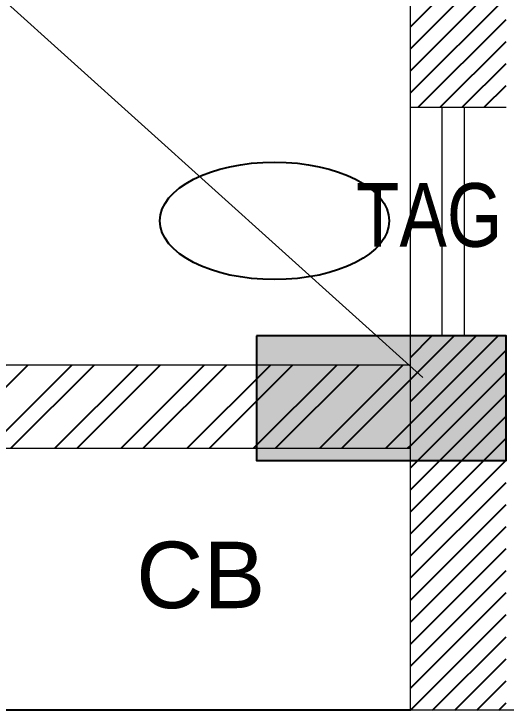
# Model space of a CAD drawing. Header units: millimetres. Extents: x 1255966 to 1543449, y 318653 to 465396.
# Drawn here: x 1409162 to 1410346, y 413789 to 415463 of the extents above; entities that cross this region are included whole.
import ezdxf
from ezdxf.enums import TextEntityAlignment as Align

# ---------------------------------------------------------------- set-up
doc = ezdxf.new("R2010")
doc.units = ezdxf.units.MM
doc.header["$LTSCALE"] = 500
doc.header["$MEASUREMENT"] = 0
doc.linetypes.add('HIDDEN', pattern=[0.375, 0.25, -0.125])
for name, color, linetype in [('AHC-A-FURNITURE', 2, 'Continuous'), ('FURNITURE', 251, 'Continuous'), ('TEXT-RM NAME', 6, 'Continuous'), ('TOWER AREA COLUMN.', 6, 'Continuous')]:
    doc.layers.add(name, color=color, linetype=linetype)
for name, color, linetype, lineweight in [('TILE', 252, 'Continuous', 13), ('TOWER COL HATCH', 253, 'Continuous', 20), ('Wall', 2, 'Continuous', 15), ('WIN', 144, 'Continuous', 15)]:
    doc.layers.add(name, color=color, linetype=linetype, lineweight=lineweight)
doc.styles.get("Standard").update_dxf_attribs({"font": 'arial.ttf'})

msp = doc.modelspace()

# ---------------------------------------------------------------- hatches: boundary and pattern name
at = {"layer": 'AHC-A-FURNITURE', "ltscale": 50, "true_color": 0xff0000}
h = msp.add_hatch(dxfattribs=at)
h.set_pattern_fill('ANSI31', color=1, scale=300)
h.set_pattern_definition([(45, (1157523.658, 723982.806), (-26.5165043, 26.5165043), [])])
h.paths.add_polyline_path([(1410115.6, 416088.9), (1410345.6, 416088.9), (1410345.6, 415238.9), (1410115.6, 415238.9)])
h.paths.add_polyline_path([(1410115.6, 414688.9), (1410345.6, 414688.9), (1410345.6, 413788.9), (1410115.6, 413788.9)])
at = {"layer": 'AHC-A-FURNITURE', "ltscale": 50, "true_color": 0x5b5b5b}
h = msp.add_hatch(dxfattribs=at)
h.set_pattern_fill('ANSI32', color=251, scale=300)
h.set_pattern_definition([(45, (1157523.66, 723982.81), (-79.549513, 79.549513), []), (45, (1157576.69, 723982.81), (-79.549513, 79.549513), [])])
h.paths.add_polyline_path([(1407020.6, 414618.9), (1410115.6, 414618.9), (1410115.6, 414418.9), (1407020.6, 414418.9)])
at = {"layer": 'TOWER COL HATCH'}
h = msp.add_hatch(color=253, dxfattribs=at)
h.dxf.hatch_style = 1
h.paths.add_polyline_path([(1409745.6, 414688.9), (1409745.6, 414388.9), (1410345.6, 414388.9), (1410345.6, 414688.9)])

# ---------------------------------------------------------------- linework, layer by layer
at = {"linetype": 'Continuous'}
msp.add_ellipse((1409789, 414965.7), major_axis=(-275.7, 0), ratio=0.512885, dxfattribs=at)
at = {"layer": 'FURNITURE'}
msp.add_line((1410115.6, 413788.9), (1408930.6, 413788.9), dxfattribs=at)
at = {"layer": 'TILE', "linetype": 'HIDDEN', "ltscale": 45}
msp.add_line((1410145.6, 414588.9), (1406595.6, 417788.9), dxfattribs=at)
at = {"layer": 'TOWER AREA COLUMN.'}
msp.add_lwpolyline([(1409745.6, 414688.9), (1409745.6, 414388.9), (1410345.6, 414388.9), (1410345.6, 414688.9)], close=True, dxfattribs=at)
at = {"layer": 'Wall'}
for p, q in [((1410115.6, 415238.9), (1410115.6, 416288.9)), ((1410115.6, 415238.9), (1410345.6, 415238.9, 0)), ((1410115.6, 413788.9), (1410115.6, 414688.9)), ((1410115.6, 414688.9), (1410345.6, 414688.9)), ((1410115.6, 414618.9), (1407020.6, 414618.9)), ((1407020.6, 414418.9), (1410115.6, 414418.9)), ((1410970.6, 413788.9), (1410115.6, 413788.9))]:
    msp.add_line(p, q, dxfattribs=at)
at = {"layer": 'WIN'}
msp.add_line((1410115.6, 414688.9), (1410115.6, 415238.9), dxfattribs=at)
at = {"layer": 'WIN', "linetype": 'HIDDEN', "ltscale": 50}
for p, q in [((1410191.7, 414688.9), (1410191.7, 415238.9, 0)), ((1410245.6, 414688.9), (1410245.6, 415238.9))]:
    msp.add_line(p, q, dxfattribs=at)

# ---------------------------------------------------------------- texts
at = {"width": 0.8}
msp.add_attdef('TAG', text='', height=153.1, dxfattribs=at).set_placement((1410160.6, 414979.8), align=Align.MIDDLE_CENTER)
at = {"layer": 'TEXT-RM NAME'}
msp.add_text('CB', height=160, dxfattribs=at).set_placement((1409456.3, 414034))

doc.saveas('drawing.dxf')
